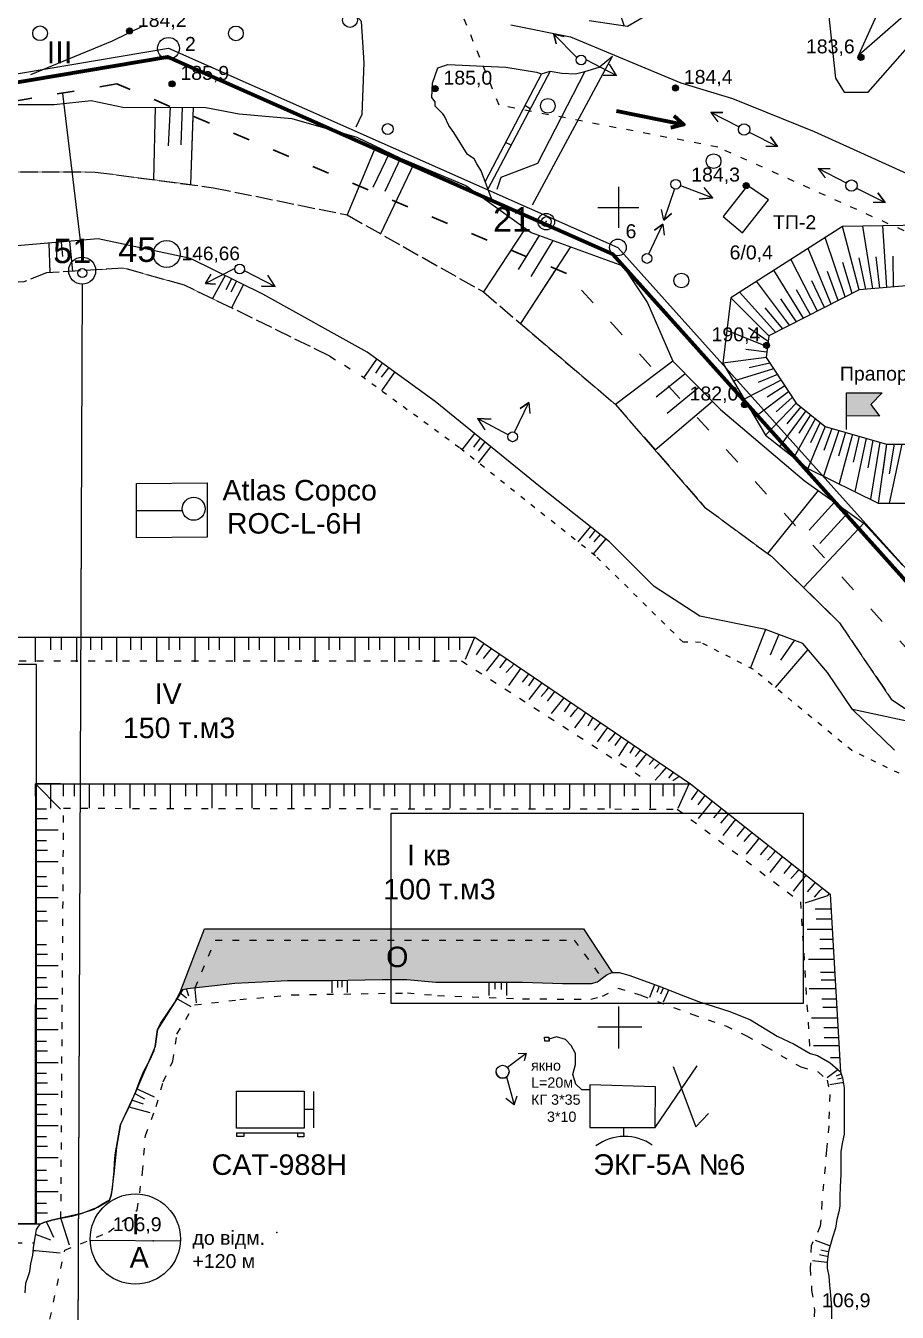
# Model space of a CAD drawing. Header units: millimetres. Extents: x 6127 to 9314, y 4730 to 7085.
# Drawn here: x 7055.4 to 7268, y 5930.4 to 6244.3 of the extents above; entities that cross this region are included whole.
import ezdxf

# ---------------------------------------------------------------- set-up
doc = ezdxf.new("R2010")
doc.units = ezdxf.units.MM
doc.header["$LTSCALE"] = 0.7
doc.linetypes.add('ACAD_ISO02W100', pattern=[15, 12, -3])
doc.linetypes.add('ACAD_ISO03W100', pattern=[30, 12, -18])
for name, color, linetype in [('відм', 14, 'Continuous'), ('горизонталі', 22, 'Continuous'), ('горный отвод', 7, 'Continuous'), ('дерево', 7, 'Continuous'), ('Откос', 7, 'Continuous'), ('Пикет', 7, 'Continuous'), ('свердловини', 7, 'Continuous'), ('чорн', 255, 'Continuous')]:
    doc.layers.add(name, color=color, linetype=linetype)
doc.layers.add('ИзосеймРадиус', color=90, linetype='Continuous', lineweight=30)
doc.styles.get("Standard").update_dxf_attribs({"font": 'arial.ttf'})

# ---------------------------------------------------------------- blocks, each defined once
blk = doc.blocks.new('2')
at = {"layer": 'чорн', "color": 7, "ltscale": 0.2, "transparency": 33554687}
for points in [[(5384.23, 2474.06), (5382.07, 2477.27), (5383.33, 2476.55), (5382.07, 2477.27), (5382.25, 2475.85)], [(5385.02, 2472.91), (5387.23, 2469.73), (5387.02, 2471.17), (5387.23, 2469.73), (5385.97, 2470.41)]]:
    blk.add_lwpolyline(points, dxfattribs=at)
blk.add_circle((5384.63, 2473.49), 0.697, dxfattribs=at)

msp = doc.modelspace()

# ---------------------------------------------------------------- hatches: boundary and pattern name
at = {"layer": 'відм', "ltscale": 0.2, "true_color": 0x000000}
h = msp.add_hatch(color=18, dxfattribs=at)
h.dxf.hatch_style = 1
h.paths.add_polyline_path([(7081.47, 6243.05, 1), (7080.01, 6243.05, 1)])
h = msp.add_hatch(color=18, dxfattribs=at)
h.dxf.hatch_style = 1
h.paths.add_polyline_path([(7259.85, 6236.59, 1), (7258.38, 6236.59, 1)])
h = msp.add_hatch(color=18, dxfattribs=at)
h.dxf.hatch_style = 1
h.paths.add_polyline_path([(7091.84, 6230.13, 1), (7090.38, 6230.13, 1)])
h = msp.add_hatch(color=18, dxfattribs=at)
h.dxf.hatch_style = 1
h.paths.add_polyline_path([(7156, 6228.97, 1), (7154.53, 6228.97, 1)])
h = msp.add_hatch(color=18, dxfattribs=at)
h.dxf.hatch_style = 1
h.paths.add_polyline_path([(7214.62, 6229.15, 1), (7213.16, 6229.15, 1)])
h = msp.add_hatch(color=18, dxfattribs=at)
h.dxf.hatch_style = 1
h.paths.add_polyline_path([(7231.87, 6205.3, 1), (7230.41, 6205.3, 1)])
h = msp.add_hatch(color=18, dxfattribs=at)
h.dxf.hatch_style = 1
h.paths.add_polyline_path([(7236.84, 6166.31, 1), (7235.37, 6166.31, 1)])
h = msp.add_hatch(color=18, dxfattribs=at)
h.dxf.hatch_style = 1
h.paths.add_polyline_path([(7231.47, 6151.87, 1), (7230, 6151.88, 1)])
at = {"layer": 'чорн', "ltscale": 0.2, "true_color": 0x000000}
h = msp.add_hatch(color=18, dxfattribs=at)
h.dxf.hatch_style = 1
h.paths.add_polyline_path([(7255.58, 6149.14), (7263.66, 6149.08), (7261.57, 6151.86), (7264.31, 6154.74), (7255.58, 6154.76)])
h.paths.add_polyline_path([(7309.27, 6137.49, 1), (7303.7, 6137.49, 1)])
h = msp.add_hatch(color=18, dxfattribs=at)
h.dxf.hatch_style = 1
h.paths.add_polyline_path([(7099.05, 6023.93), (7093.36, 6009.13), (7093.74, 6009.14), (7094.92, 6009.34), (7101.44, 6010.08), (7106.4, 6010.64), (7113.07, 6010.99), (7119.28, 6011.32), (7124.67, 6011.32), (7129.86, 6011.32), (7142.35, 6011.56), (7148.34, 6011.56), (7155.42, 6010.89), (7165.54, 6010.89), (7176.59, 6010.89), (7186.33, 6010.56), (7193.37, 6010.56), (7194.83, 6011.02), (7196, 6011.9), (7197.21, 6012.8), (7198.43, 6013.31), (7191.45, 6023.93)])
h.paths.add_polyline_path([(7140.61, 6028.36), (7170.53, 6028.36), (7170.53, 6047.01), (7140.61, 6047.01)], flags=9)

# ---------------------------------------------------------------- linework, layer by layer
at = {"color": 18, "ltscale": 0.2, "true_color": 0x000000}
msp.add_lwpolyline([(7106.83, 5984.36), (7123.3, 5984.36), (7123.3, 5975.28), (7106.83, 5975.28)], close=True, dxfattribs=at)
for points in [[(7125.58, 5984.26), (7125.58, 5975.41)], [(7125.71, 5979.83), (7123.3, 5979.83)], [(7106.84, 5974.17), (7123.29, 5974.17)], [(7106.84, 5974.17), (7106.84, 5973.3), (7108.71, 5973.3), (7108.71, 5974.17)], [(7123.29, 5974.17), (7123.29, 5973.21), (7121.75, 5973.21), (7121.75, 5974.17)]]:
    msp.add_lwpolyline(points, dxfattribs=at)
at = {"color": 1, "ltscale": 0.2}
for centre, radius in [((7031.15, 6019.46), 550), ((7118.46, 5800.5), 553)]:
    msp.add_circle(centre, radius, dxfattribs=at)
at = {"layer": 'відм', "color": 18, "ltscale": 0.2, "true_color": 0x000000}
for centre in [(7080.74, 6243.05), (7259.11, 6236.59), (7091.11, 6230.13), (7155.26, 6228.97), (7213.89, 6229.15), (7231.14, 6205.3), (7236.1, 6166.31), (7230.73, 6151.87)]:
    msp.add_circle(centre, 0.733, dxfattribs=at)
at = {"layer": 'горизонталі', "color": 18, "true_color": 0x000000}
for points in [[(7136.04, 6219.69), (7137.46, 6222.75), (7137.98, 6235.27), (7137.29, 6245.33), (7130.25, 6253.4), (7125.18, 6256.59), (7120.39, 6257.48), (7114.47, 6259.66), (7110.52, 6260.43), (7102.37, 6265.82), (7100.47, 6270.57)], [(7135.14, 6270.49), (7141.42, 6270.18), (7143.71, 6270.18), (7145.16, 6269.76), (7151.8, 6268.92), (7154.08, 6268.92), (7154.7, 6268.09), (7157.81, 6268.29), (7160.51, 6267.46), (7165.49, 6267.25), (7176.9, 6264.33), (7183.95, 6260.58), (7187.68, 6259.75), (7191.2, 6257.46), (7195.35, 6255.59), (7199.21, 6251.01), (7201.35, 6244.22)], [(7084.11, 6244.33), (7076.48, 6240.59), (7056.59, 6232.36)], [(7169.35, 6201.26), (7166.46, 6208.94), (7165.42, 6210.6), (7164.8, 6211.85), (7163.14, 6212.89), (7159.83, 6218.29), (7158.59, 6219.95), (7157.55, 6222.23), (7157.14, 6222.85), (7155.27, 6224.72), (7155.27, 6225.76), (7154.44, 6226.8), (7154.66, 6230.33), (7155.9, 6234.06), (7158.4, 6234.89), (7167.11, 6234.46), (7172.5, 6234.25), (7179.97, 6232.99), (7181.22, 6232.58), (7183.29, 6233.2), (7186.2, 6232.78), (7189.52, 6232.57), (7191.8, 6233.19), (7195.29, 6234.22), (7198.54, 6236.89)]]:
    msp.add_lwpolyline(points, dxfattribs=at)
at = {"layer": 'горный отвод', "color": 18, "ltscale": 0.2, "true_color": 0x000000}
msp.add_lwpolyline([(7101.75, 5118.13), (6763.7, 5216.95), (6669.54, 5363.81), (6703.57, 5437.88), (6904.12, 5595.57), (6921.23, 6210.33), (7090.25, 6238.81), (7199.86, 6190.22), (7293.11, 6086.23), (7361.1, 6123.46), (7378.12, 6087.96), (7340.09, 6060.82), (7338.46, 5566.72), (7475, 5378.32), (7101.75, 5118.13)], dxfattribs=at)
at = {"layer": 'горный отвод', "color": 18, "lineweight": 200, "ltscale": 0.2, "true_color": 0x000000}
msp.add_lwpolyline([(7101.39, 5120.34), (6764.99, 5218.68), (6671.84, 5363.97), (6705.21, 5436.59), (6906.11, 5594.56), (6923.21, 6208.61), (7089.99, 6236.71), (7198.64, 6188.54), (7292.67, 6083.68), (7360.2, 6120.66), (7375.56, 6088.62), (7338.07, 6061.87), (7336.43, 5566.06), (7472.15, 5378.8)], close=True, dxfattribs=at)
at = {"layer": 'горный отвод', "color": 18, "ltscale": 0.2, "true_color": 0x000000}
for centre, radius in [((7090.25, 6238.81), 2.65), ((7069.21, 6184), 1.11)]:
    msp.add_circle(centre, radius, dxfattribs=at)
at = {"layer": 'дерево', "color": 18, "ltscale": 0.2, "true_color": 0x000000}
for centre, radius in [((7134.52, 6245.7), 1.8), ((7058.93, 6242.49), 1.8), ((7106.68, 6242.45), 1.8), ((7182.76, 6224.78), 1.8), ((7143.72, 6219.1), 1.34), ((7223.17, 6211.28), 1.8), ((7215.32, 6182.15), 1.8)]:
    msp.add_circle(centre, radius, dxfattribs=at)
at = {"layer": 'ИзосеймРадиус', "color": 5, "lineweight": 40, "ltscale": 0.2}
for centre in [(7199.06, 6028.97), (7033.19, 6020.11)]:
    msp.add_ellipse(centre, major_axis=(6.57, -414.64), ratio=0.737732, dxfattribs=at)
at = {"layer": 'Откос', "color": 18, "ltscale": 0.5, "true_color": 0x000000}
for p, q in [((7258.66, 6179.87), (7254.62, 6195.35)), ((7258.66, 6179.87), (7254.62, 6195.35)), ((7262.03, 6180.16), (7259.54, 6195.43)), ((7265.4, 6180.45), (7264.47, 6195.51)), ((7255.27, 6178.14), (7250.42, 6192.68)), ((7251.89, 6176.41), (7246.23, 6190)), ((7248.5, 6174.68), (7242.04, 6187.33)), ((7256.97, 6179.01), (7254.74, 6186.51)), ((7260.34, 6180.02), (7258.71, 6187.7)), ((7263.71, 6180.31), (7262.86, 6187.89)), ((7267.08, 6180.59), (7267.01, 6188.08)), ((7241.73, 6171.22), (7233.65, 6181.98)), ((7245.12, 6172.95), (7237.85, 6184.65)), ((7250.2, 6175.55), (7247.17, 6182.1)), ((7253.58, 6177.28), (7250.95, 6184.31)), ((7238.35, 6169.49), (7229.46, 6179.3)), ((7246.81, 6173.81), (7243.38, 6179.9)), ((7236.66, 6168.62), (7227.36, 6177.96)), ((7243.43, 6172.08), (7239.59, 6177.7)), ((7236.66, 6168.62), (7232.01, 6173.29)), ((7240.04, 6170.35), (7235.8, 6175.5)), ((7236.33, 6165.99), (7226.39, 6169.95)), ((7236.49, 6167.3), (7231.69, 6170.63)), ((7236.01, 6163.36), (7225.41, 6161.94)), ((7236.01, 6163.36), (7225.41, 6161.94)), ((7236.17, 6164.67), (7231.04, 6165.31)), ((7237.83, 6160.58), (7228.02, 6157.56)), ((7236.92, 6161.97), (7231.82, 6160.86)), ((7239.65, 6157.8), (7230.63, 6153.18)), ((7238.74, 6159.19), (7234.03, 6157.28)), ((7241.47, 6155.02), (7233.24, 6148.81)), ((7240.56, 6156.41), (7236.25, 6153.7)), ((7242.38, 6153.63), (7238.46, 6150.13)), ((7243.29, 6152.24), (7235.85, 6144.43)), ((7243.29, 6152.24), (7235.85, 6144.43)), ((7244.47, 6151.29), (7241.02, 6147.18)), ((7245.65, 6150.34), (7239.3, 6141.7)), ((7248.01, 6148.44), (7242.75, 6138.98)), ((7246.83, 6149.39), (7243.93, 6144.87)), ((7249.19, 6147.49), (7246.83, 6142.55)), ((7250.37, 6146.54), (7246.2, 6136.25)), ((7250.37, 6146.54), (7246.2, 6136.25)), ((7253.7, 6145.58), (7250, 6134.37)), ((7252.04, 6146.06), (7250.07, 6140.69)), ((7255.37, 6145.1), (7253.64, 6139.27)), ((7257.04, 6144.62), (7253.81, 6132.5)), ((7258.71, 6144.14), (7257.21, 6137.85)), ((7260.38, 6143.66), (7257.62, 6130.62)), ((7262.04, 6143.18), (7260.79, 6136.43)), ((7263.71, 6142.7), (7261.43, 6128.75)), ((7265.38, 6142.22), (7263.34, 6127.81)), ((7265.38, 6142.22), (7264.36, 6135.01)), ((7267.25, 6142.21), (7265.96, 6135.01)), ((7269.13, 6142.21), (7265.98, 6127.8))]:
    msp.add_line(p, q, dxfattribs=at)
at = {"layer": 'Пикет', "color": 18, "linetype": 'ACAD_ISO02W100', "ltscale": 0.2, "true_color": 0x000000}
for p in [(7116.64, 5949.82), (7086.51, 5947.78)]:
    msp.add_point(p, dxfattribs=at)
at = {"layer": 'свердловини', "color": 18, "linetype": 'ACAD_ISO03W100', "lineweight": 30, "ltscale": 0.5, "true_color": 0x000000}
for p, q in [((7077.61, 6230.14), (6922.38, 6203.86)), ((7187.35, 6183.83), (7077.61, 6230.14))]:
    msp.add_line(p, q, dxfattribs=at)
at = {"layer": 'свердловини', "color": 18, "ltscale": 0.5, "true_color": 0x000000}
for p, q in [((7064.36, 6227.79), (7069.2, 6187.85)), ((7069.19, 6181.27), (7067.7, 5814.36))]:
    msp.add_line(p, q, dxfattribs=at)
at = {"layer": 'свердловини', "color": 18, "linetype": 'ACAD_ISO03W100', "lineweight": 30, "ltscale": 0.5, "true_color": 0x000000}
msp.add_lwpolyline([(7327.8, 6028.9), (7187.35, 6183.83)], dxfattribs=at)
at = {"layer": 'свердловини', "color": 18, "true_color": 0x000000}
for centre, radius in [((7182.37, 6196.51), 2.02), ((7089.79, 6188.63), 3.29), ((7069.19, 6184.56), 3.29)]:
    msp.add_circle(centre, radius, dxfattribs=at)
at = {"layer": 'чорн', "color": 18, "ltscale": 0.5, "true_color": 0x000000}
for p, q in [((7258.6, 6237.23), (7266.22, 6254.04)), ((7258.6, 6237.23), (7275.39, 6251.94)), ((7254.62, 6195.35), (7227.36, 6177.96)), ((7274.32, 6195.68), (7254.62, 6195.35)), ((7258.66, 6179.87), (7236.66, 6168.62)), ((7272.13, 6181.03), (7258.66, 6179.87)), ((7227.36, 6177.96), (7225.41, 6161.94)), ((7236.66, 6168.62), (7236.01, 6163.36)), ((7236.01, 6163.36), (7243.29, 6152.24)), ((7225.41, 6161.94), (7235.85, 6144.43)), ((7243.29, 6152.24), (7250.37, 6146.54)), ((7235.85, 6144.43), (7246.2, 6136.25)), ((7250.37, 6146.54), (7265.38, 6142.22)), ((7265.38, 6142.22), (7284.12, 6142.19)), ((7246.2, 6136.25), (7263.34, 6127.81)), ((7263.34, 6127.81), (7276.53, 6127.79))]:
    msp.add_line(p, q, dxfattribs=at)
at = {"layer": 'чорн', "color": 18, "lineweight": 0, "ltscale": 0.2, "true_color": 0x000000}
for p, q in [((7089.99, 6236.71), (6923.21, 6208.61)), ((7198.64, 6188.54), (7089.99, 6236.71)), ((7095.59, 6205.55), (7096.2, 6222.3)), ((7038.41, 6208.67), (7072.39, 6208.63)), ((7072.39, 6208.63), (7095.59, 6205.55)), ((7292.67, 6083.68), (7198.64, 6188.54)), ((7079.27, 6185.16), (7072.48, 6184.75)), ((7094.13, 6180.99), (7079.27, 6185.16)), ((7184.74, 6184.93), (7176.09, 6171.66)), ((7069.19, 6181.27), (7068.13, 5921.73)), ((7105.63, 6175.47), (7094.13, 6180.99)), ((7108.52, 6181.17), (7105.63, 6175.47)), ((7113.23, 6178.85), (7108.52, 6181.17)), ((7138.69, 6164.65), (7113.23, 6178.85)), ((7176.09, 6171.66), (7199.26, 6151.89)), ((7155.29, 6152.65), (7138.69, 6164.65)), ((7181, 6131.69), (7155.29, 6152.65)), ((7199.26, 6151.89), (7221, 6126.86)), ((7082.48, 6132.64), (7099.69, 6132.75)), ((7082.48, 6119.38), (7082.48, 6132.64)), ((7099.69, 6132.75), (7099.69, 6119.49)), ((7197.83, 6118.4), (7181, 6131.69)), ((7221, 6126.86), (7237.51, 6114.67)), ((7099.69, 6119.49), (7082.48, 6119.38)), ((7208.66, 6107.49), (7197.83, 6118.4)), ((7237.51, 6114.67), (7253.89, 6098.62)), ((7219.81, 6100.2), (7208.66, 6107.49)), ((7235.88, 6096.97), (7219.81, 6100.2)), ((7253.89, 6098.62), (7266.51, 6080)), ((7244.92, 6093.53), (7235.88, 6096.97)), ((7250.97, 6086.5), (7244.92, 6093.53)), ((7257.03, 6077.5), (7250.97, 6086.5)), ((7266.51, 6080), (7277.66, 6072.25)), ((7275.96, 6073.43), (7257.03, 6077.5)), ((7182, 5996.49), (7181.98, 5997.52)), ((7181.98, 5997.52), (7183.03, 5997.52)), ((7183.03, 5997.52), (7183.04, 5997)), ((7184.88, 5997.56), (7183.04, 5997)), ((7183.04, 5997), (7184.88, 5997.56)), ((7183.04, 5997), (7183.05, 5996.49)), ((7187.09, 5996.92), (7184.88, 5997.56)), ((7184.88, 5997.56), (7187.09, 5996.92)), ((7188.48, 5995.46), (7187.09, 5996.92)), ((7187.09, 5996.92), (7188.48, 5995.46)), ((7183.05, 5996.49), (7182, 5996.49)), ((7189.51, 5993.5), (7188.48, 5995.46)), ((7188.48, 5995.46), (7189.51, 5993.5)), ((7188.82, 5988.4), (7189.5, 5990.81)), ((7189.5, 5990.81), (7188.82, 5988.4)), ((7189.5, 5990.81), (7189.51, 5993.5)), ((7189.51, 5993.5), (7189.5, 5990.81)), ((7189.6, 5986.05), (7188.82, 5988.4)), ((7188.82, 5988.4), (7189.6, 5986.05)), ((7191.03, 5984.64), (7189.6, 5986.05)), ((7189.6, 5986.05), (7191.03, 5984.64)), ((7193.04, 5984.64), (7191.03, 5984.64)), ((7191.03, 5984.64), (7193.04, 5984.64)), ((7193.03, 5975.49), (7193.04, 5984.64)), ((7193.04, 5984.64), (7193.04, 5985.83)), ((7193.04, 5985.83), (7208.98, 5985.41)), ((7208.98, 5985.41), (7208.96, 5975.48)), ((7208.96, 5975.48), (7193.03, 5975.49))]:
    msp.add_line(p, q, dxfattribs=at)
at = {"layer": 'чорн', "color": 18, "ltscale": 0.2, "true_color": 0x000000}
for p, q in [((7199.99, 6204.99), (7199.99, 6194.99)), ((7194.99, 6199.99), (7204.99, 6199.99)), ((7194.99, 6199.99), (7194.99, 6199.99)), ((7194.99, 6199.99), (7199.99, 6199.99)), ((7057.78, 6089.08), (7057.78, 6095.08)), ((7061.54, 6092.04), (7061.54, 6095.08)), ((7064.17, 6092.04), (7064.17, 6095.08)), ((7067.89, 6089.08), (7067.89, 6095.08)), ((7071.33, 6092.04), (7071.33, 6095.08)), ((7073.95, 6092.04), (7073.95, 6095.08)), ((7077.68, 6089.08), (7077.68, 6095.08)), ((7081.04, 6092.04), (7081.04, 6095.08)), ((7083.66, 6092.04), (7083.66, 6095.08)), ((7087.38, 6089.08), (7087.38, 6095.08)), ((7090.39, 6092.04), (7090.39, 6095.08)), ((7093.02, 6092.04), (7093.02, 6095.08)), ((7096.74, 6089.08), (7096.74, 6095.08)), ((7100.1, 6092.04), (7100.1, 6095.08)), ((7102.72, 6092.04), (7102.72, 6095.08)), ((7106.45, 6089.08), (7106.45, 6095.08)), ((7109.85, 6092.04), (7109.85, 6095.08)), ((7112.48, 6092.04), (7112.48, 6095.08)), ((7116.2, 6089.08), (7116.2, 6095.08)), ((7119.63, 6092.04), (7119.63, 6095.08)), ((7122.25, 6092.04), (7122.25, 6095.08)), ((7125.98, 6089.08), (7125.98, 6095.08)), ((7129.4, 6092.04), (7129.4, 6095.08)), ((7132.03, 6092.04), (7132.03, 6095.08)), ((7135.75, 6089.08), (7135.75, 6095.08)), ((7139.13, 6092.04), (7139.13, 6095.08)), ((7141.75, 6092.04), (7141.75, 6095.08)), ((7145.48, 6089.08), (7145.48, 6095.08)), ((7148.84, 6092.04), (7148.84, 6095.08)), ((7151.46, 6092.04), (7151.46, 6095.08)), ((7155.18, 6089.08), (7155.18, 6095.08)), ((7158.64, 6092.04), (7158.64, 6095.08)), ((7161.27, 6092.04), (7161.27, 6095.08)), ((7162.67, 6089.71), (7164.99, 6095.08)), ((7165.35, 6090.78), (7166.66, 6092.77)), ((7166.66, 6092.77), (7167.19, 6093.59)), ((7167.1, 6089.88), (7168.37, 6091.53)), ((7168.37, 6091.53), (7169.01, 6092.35)), ((7170.23, 6089.91), (7171.07, 6090.95)), ((7167.76, 6086.82), (7170.23, 6089.91)), ((7171.02, 6087.65), (7172.43, 6089.4)), ((7172.43, 6089.4), (7172.76, 6089.8)), ((7172.57, 6086.45), (7173.74, 6087.72)), ((7173.74, 6087.72), (7174.54, 6088.59)), ((7173.26, 6083.32), (7175.7, 6086.76)), ((7175.7, 6086.76), (7176.2, 6087.47)), ((7176.59, 6084.14), (7177.76, 6085.65)), ((7177.76, 6085.65), (7178.15, 6086.14)), ((7179.03, 6084.55), (7179.5, 6085.23)), ((7178.14, 6083.24), (7179.03, 6084.55)), ((7178.24, 6079.88), (7180.75, 6083.14)), ((7180.75, 6083.14), (7181.37, 6083.95)), ((7181.17, 6080.65), (7182.33, 6082.02)), ((7182.33, 6082.02), (7183.01, 6082.84)), ((7183.59, 6080.65), (7184.49, 6081.83)), ((7182.71, 6079.5), (7183.59, 6080.65)), ((7183.65, 6076.48), (7185.74, 6079.06)), ((7185.74, 6079.06), (7186.74, 6080.3)), ((7186.84, 6076.92), (7187.88, 6078.45)), ((7187.88, 6078.45), (7188.38, 6079.19)), ((7188.32, 6075.65), (7189.53, 6077.19)), ((7189.37, 6072.95), (7191.35, 6075.7)), ((7189.53, 6077.19), (7190.15, 6077.98)), ((7191.35, 6075.7), (7192.06, 6076.69)), ((7193.27, 6074.6), (7193.84, 6075.48)), ((7192.56, 6073.5), (7193.27, 6074.6)), ((7194.11, 6072.39), (7194.94, 6073.39)), ((7194.87, 6069.6), (7196.67, 6072.08)), ((7194.94, 6073.39), (7195.65, 6074.25)), ((7196.67, 6072.08), (7197.39, 6073.07)), ((7197.56, 6069.63), (7198.7, 6071.04)), ((7198.7, 6071.04), (7199.29, 6071.78)), ((7199.19, 6068.66), (7199.94, 6069.73)), ((7199.94, 6069.73), (7200.71, 6070.81)), ((7201.7, 6068.6), (7202.41, 6069.66)), ((7200.05, 6066.11), (7201.7, 6068.6)), ((7202.81, 6066.83), (7203.57, 6068)), ((7203.57, 6068), (7203.96, 6068.6)), ((7204.02, 6065.97), (7204.71, 6066.76)), ((7204.29, 6063.35), (7206.19, 6065.76)), ((7204.71, 6066.76), (7205.44, 6067.6)), ((7206.19, 6065.76), (7206.87, 6066.63)), ((7207.5, 6064.01), (7208.26, 6064.94)), ((7208.26, 6064.94), (7208.65, 6065.41)), ((7208.78, 6063.07), (7209.5, 6063.8)), ((7209.5, 6063.8), (7210.12, 6064.42)), ((7210.61, 6062.11), (7211.72, 6063.33)), ((7208.92, 6060.25), (7210.61, 6062.11)), ((7212.23, 6060.73), (7213.09, 6061.77)), ((7213.09, 6061.77), (7213.43, 6062.17)), ((7213.23, 6060.11), (7214.23, 6060.8)), ((7214.23, 6060.8), (7214.71, 6061.15)), ((7057.79, 6059.36), (7063.89, 6053.16)), ((7057.79, 6056.31), (7057.79, 6059.36)), ((7061.52, 6053.36), (7061.52, 6059.36)), ((7064.67, 6056.31), (7064.67, 6059.36)), ((7067.3, 6056.31), (7067.3, 6059.36)), ((7071.02, 6053.36), (7071.02, 6059.36)), ((7074.51, 6056.31), (7074.51, 6059.36)), ((7077.14, 6056.31), (7077.14, 6059.36)), ((7080.86, 6053.36), (7080.86, 6059.36)), ((7084.4, 6056.31), (7084.4, 6059.36)), ((7087.03, 6056.31), (7087.03, 6059.36)), ((7090.75, 6053.36), (7090.75, 6059.36)), ((7094.51, 6056.31), (7094.51, 6059.36)), ((7097.14, 6056.31), (7097.14, 6059.36)), ((7100.86, 6053.36), (7100.86, 6059.36)), ((7104.3, 6056.31), (7104.3, 6059.36)), ((7106.92, 6056.31), (7106.92, 6059.36)), ((7110.65, 6053.36), (7110.65, 6059.36)), ((7114, 6056.31), (7114, 6059.36)), ((7116.63, 6056.31), (7116.63, 6059.36)), ((7120.35, 6053.36), (7120.35, 6059.36)), ((7123.36, 6056.31), (7123.36, 6059.36)), ((7125.99, 6056.31), (7125.99, 6059.36)), ((7129.71, 6053.36), (7129.71, 6059.36)), ((7133.07, 6056.31), (7133.07, 6059.36)), ((7135.69, 6056.31), (7135.69, 6059.36)), ((7139.42, 6053.36), (7139.42, 6059.36)), ((7142.82, 6056.31), (7142.82, 6059.36)), ((7145.45, 6056.31), (7145.45, 6059.36)), ((7149.17, 6053.36), (7149.17, 6059.36)), ((7152.6, 6056.31), (7152.6, 6059.36)), ((7155.22, 6056.31), (7155.22, 6059.36)), ((7158.95, 6053.36), (7158.95, 6059.36)), ((7162.37, 6056.31), (7162.37, 6059.36)), ((7165, 6056.31), (7165, 6059.36)), ((7168.72, 6053.36), (7168.72, 6059.36)), ((7172.1, 6056.31), (7172.1, 6059.36)), ((7174.72, 6056.31), (7174.72, 6059.36)), ((7178.45, 6053.36), (7178.45, 6059.36)), ((7181.8, 6056.31), (7181.8, 6059.36)), ((7184.43, 6056.31), (7184.43, 6059.36)), ((7188.15, 6053.36), (7188.15, 6059.36)), ((7191.61, 6056.31), (7191.61, 6059.36)), ((7194.24, 6056.31), (7194.24, 6059.36)), ((7197.96, 6053.36), (7197.96, 6059.36)), ((7201.43, 6056.31), (7201.43, 6059.36)), ((7204.06, 6056.31), (7204.06, 6059.36)), ((7207.78, 6053.36), (7207.78, 6059.36)), ((7210.91, 6056.31), (7210.91, 6059.36)), ((7213.53, 6056.31), (7213.53, 6059.36)), ((7214.56, 6053.36), (7217.26, 6059.36)), ((7217.77, 6055.43), (7219.06, 6057.3)), ((7219.06, 6057.3), (7219.45, 6057.86)), ((7220.81, 6056.04), (7221.16, 6056.51)), ((7060.51, 6053.17), (7057.76, 6053.17)), ((7219.44, 6054.23), (7220.81, 6056.04)), ((7219.48, 6050.85), (7222.55, 6054.71)), ((7222.55, 6054.71), (7222.89, 6055.14)), ((7224.6, 6052.69), (7225.15, 6053.36)), ((7060.74, 6050.81), (7057.74, 6050.81)), ((7223.24, 6051.02), (7224.6, 6052.69)), ((7224.91, 6049.76), (7226.35, 6051.36)), ((7225.53, 6046.72), (7228.23, 6050.13)), ((7226.35, 6051.36), (7226.89, 6051.97)), ((7228.23, 6050.13), (7228.61, 6050.62)), ((7228.26, 6050.18), (7228.61, 6050.62)), ((7063.3, 6048.03), (7057.73, 6048.03)), ((7228.95, 6046.49), (7230.32, 6048.17)), ((7230.32, 6048.17), (7230.86, 6048.83)), ((7232.06, 6046.84), (7232.61, 6047.45)), ((7060.51, 6045.4), (7057.76, 6045.4)), ((7230.62, 6045.23), (7232.06, 6046.84)), ((7231.24, 6042.19), (7233.94, 6045.61)), ((7233.94, 6045.61), (7234.32, 6046.09)), ((7233.98, 6045.66), (7234.32, 6046.09)), ((7236.03, 6043.64), (7236.57, 6044.31)), ((7060.74, 6043.04), (7057.74, 6043.04)), ((7234.66, 6041.97), (7236.03, 6043.64)), ((7236.34, 6040.71), (7237.77, 6042.31)), ((7236.95, 6037.67), (7239.65, 6041.08)), ((7237.77, 6042.31), (7238.32, 6042.93)), ((7239.65, 6041.08), (7240.03, 6041.57)), ((7239.69, 6041.14), (7240.03, 6041.57)), ((7063.3, 6040.26), (7057.73, 6040.26)), ((7240.38, 6037.45), (7241.74, 6039.12)), ((7241.74, 6039.12), (7242.29, 6039.79)), ((7242.05, 6036.19), (7243.48, 6037.79)), ((7243.48, 6037.79), (7244.03, 6038.4)), ((7060.51, 6036.63), (7057.76, 6036.63)), ((7242.66, 6033.15), (7245.36, 6036.56)), ((7245.36, 6036.56), (7245.75, 6037.05)), ((7245.4, 6036.61), (7245.75, 6037.05)), ((7246.09, 6032.93), (7247.46, 6034.6)), ((7247.46, 6034.6), (7248, 6035.26)), ((7063.3, 6031.49), (7057.73, 6031.49)), ((7060.74, 6034.27), (7057.74, 6034.27)), ((7245.51, 6030.26), (7251.08, 6032.04)), ((7247.76, 6031.66), (7249.2, 6033.27)), ((7249.2, 6033.27), (7249.75, 6033.88)), ((7251.08, 6032.04), (7251.46, 6032.52)), ((7060.51, 6028.19), (7057.76, 6028.19)), ((7247.97, 6028.78), (7251.86, 6028.78)), ((7060.74, 6025.83), (7057.74, 6025.83)), ((7248.21, 6026.34), (7251.99, 6026.34)), ((7245.99, 6023.85), (7252.13, 6023.85)), ((7060.51, 6020.03), (7057.76, 6020.03)), ((7249.1, 6021.4), (7252.27, 6021.4)), ((7249.1, 6019.15), (7252.4, 6019.15)), ((7060.74, 6017.67), (7057.74, 6017.67)), ((7246.34, 6016.55), (7252.55, 6016.55)), ((7063.3, 6014.89), (7057.73, 6014.89)), ((7249.26, 6013.36), (7252.73, 6013.36)), ((7060.74, 6009.6), (7057.74, 6009.6)), ((7060.51, 6011.97), (7057.76, 6011.97)), ((7094.86, 6008.56), (7094.63, 6009.29)), ((7096.76, 6009.11), (7096.71, 6009.55)), ((7130.16, 6008.32), (7130.16, 6011.32)), ((7131.52, 6009.6), (7131.52, 6011.35)), ((7132.6, 6009.71), (7132.6, 6011.37)), ((7133.93, 6008.4), (7133.93, 6011.4)), ((7168.46, 6007.66), (7168.46, 6010.89)), ((7169.91, 6009.24), (7169.91, 6010.89)), ((7171.44, 6009.15), (7171.44, 6010.89)), ((7172.76, 6007.66), (7172.76, 6010.89)), ((7207.64, 6007.26), (7208.53, 6009.5)), ((7208.53, 6009.5), (7208.86, 6010.34)), ((7209.42, 6008.47), (7209.8, 6009.5)), ((7209.8, 6009.5), (7209.9, 6009.96)), ((7210.75, 6008.99), (7210.99, 6009.53)), ((7246.52, 6009.39), (7252.96, 6009.39)), ((7249.38, 6011.5), (7252.84, 6011.5)), ((7063.3, 6006.83), (7057.73, 6006.83)), ((7092.6, 6006.67), (7092.29, 6006.84)), ((7095.75, 6004.9), (7092.6, 6006.67)), ((7093.42, 6008.01), (7093.16, 6008.22)), ((7094.67, 6007.02), (7093.42, 6008.01)), ((7095.22, 6007.47), (7094.86, 6008.56)), ((7097.11, 6005.91), (7096.76, 6009.11)), ((7210.34, 6008.1), (7210.75, 6008.99)), ((7210.99, 6006.09), (7212.02, 6008.5)), ((7212.02, 6008.5), (7212.25, 6009.03)), ((7249.57, 6006.89), (7253.1, 6006.89)), ((7060.51, 6004.44), (7057.76, 6004.44)), ((7199.99, 6004.99), (7199.99, 5994.99)), ((7249.82, 6004.84), (7253.21, 6004.84)), ((7060.74, 6002.08), (7057.74, 6002.08)), ((7194.99, 5999.99), (7204.99, 5999.99)), ((7194.99, 5999.99), (7194.99, 5999.99)), ((7194.99, 5999.99), (7199.99, 5999.99)), ((7247.08, 6002.23), (7253.36, 6002.23)), ((7250.07, 5999.87), (7253.5, 5999.87)), ((7063.3, 5999.31), (7057.73, 5999.31)), ((7250.13, 5997.39), (7253.64, 5997.39)), ((7060.74, 5994.05), (7057.74, 5994.05)), ((7060.51, 5996.41), (7057.76, 5996.41)), ((7247.52, 5995.47), (7253.75, 5995.47)), ((7063.3, 5991.27), (7057.73, 5991.27)), ((7251.68, 5992.55), (7253.91, 5992.55)), ((7060.51, 5988.67), (7057.76, 5988.67)), ((7250.9, 5987.67), (7253.17, 5989.37)), ((7253.17, 5989.37), (7253.48, 5989.6)), ((7253.18, 5988.07), (7254.12, 5988.5)), ((7253.36, 5987.34), (7254.66, 5987.6)), ((7254.12, 5988.5), (7254.28, 5988.58)), ((7060.74, 5986.31), (7057.74, 5986.31)), ((7083.16, 5984.56), (7082.5, 5984.87)), ((7086.83, 5982.84), (7083.16, 5984.56)), ((7251.52, 5985.97), (7254.45, 5986.41)), ((7254.45, 5986.41), (7254.82, 5986.46)), ((7063.3, 5983.53), (7057.73, 5983.53)), ((7060.51, 5980.97), (7057.76, 5980.97)), ((7081.82, 5981.93), (7081.37, 5982.07)), ((7084.14, 5981.18), (7081.82, 5981.93)), ((7084.45, 5982.33), (7082.24, 5983.56)), ((7060.74, 5978.61), (7057.74, 5978.61)), ((7085.8, 5979.01), (7080.69, 5980.39)), ((7063.3, 5975.83), (7057.73, 5975.83)), ((7060.51, 5973.18), (7057.76, 5973.18)), ((7060.74, 5970.81), (7057.74, 5970.81)), ((7063.3, 5968.04), (7057.73, 5968.04)), ((7060.74, 5962.56), (7057.74, 5962.56)), ((7060.51, 5964.93), (7057.76, 5964.93)), ((7063.3, 5959.79), (7057.73, 5959.79)), ((7060.51, 5956.89), (7057.76, 5956.89)), ((7060.74, 5954.53), (7057.74, 5954.53)), ((7064.24, 5952.57), (7064.01, 5953.29)), ((7060.86, 5951.61), (7060.44, 5952.48)), ((7062.32, 5948.58), (7060.86, 5951.61)), ((7066.08, 5946.77), (7064.24, 5952.57)), ((7058.99, 5948.93), (7057.81, 5949.35)), ((7061.59, 5947.99), (7058.99, 5948.93)), ((7071.15, 5947.99), (7093.16, 5947.81)), ((7247.98, 5947.95), (7251.2, 5946.7)), ((7251.2, 5946.7), (7251.61, 5946.55)), ((7057.82, 5945.34), (7057.28, 5945.39)), ((7063.83, 5944.76), (7057.82, 5945.34)), ((7249.02, 5944.43), (7250.79, 5944.05)), ((7249.31, 5945.57), (7250.72, 5945.28)), ((7250.72, 5945.28), (7251.23, 5945.17)), ((7250.79, 5944.05), (7251.07, 5943.98)), ((7247.32, 5942.97), (7250.89, 5942.57))]:
    msp.add_line(p, q, dxfattribs=at)
at = {"layer": 'чорн', "color": 18, "true_color": 0x000000}
for points in [[(7296.62, 6321.9), (7281.23, 6304.03), (7266.81, 6284.68), (7259.31, 6272.6), (7253.76, 6260.43), (7250.84, 6250.34), (7252.93, 6231.56), (7255, 6228.12), (7260.89, 6228.11), (7277.67, 6247.23), (7318.05, 6295.06), (7329.13, 6305.84), (7339.48, 6317.97), (7347.03, 6320.45), (7363.54, 6321.22)], [(7192.81, 6245.61), (7202.17, 6244.21), (7211.84, 6249.83)], [(7173.76, 6244.52), (7188.29, 6241.6), (7215.2, 6230.43), (7227.81, 6226.59), (7247.67, 6218.51), (7273.69, 6206.74)]]:
    msp.add_lwpolyline(points, dxfattribs=at)
at = {"layer": 'чорн', "color": 18, "linetype": 'ACAD_ISO03W100', "ltscale": 0.2, "true_color": 0x000000}
for points in [[(7373.05, 6147.77), (7224.18, 6214.71), (7170.85, 6224.92), (7146.99, 6284.2)], [(7129.57, 6163.69), (7136.37, 6159.48)], [(6999.86, 6062.03), (6995.06, 6089.37), (7161.71, 6089.37), (7205.3, 6061.18)], [(7064.01, 5953.29), (7064.67, 6053.36), (7214.31, 6053.16), (7244.35, 6030.54), (7246.72, 5993.51)], [(7096.71, 6009.55), (7101.64, 6021.19), (7189.17, 6021.19), (7196, 6011.9)], [(7060.45, 5924.58), (7064.94, 5945.49), (7075.64, 5949.91), (7082.63, 5955.32), (7083.93, 5964.53), (7084.63, 5973.5), (7087.26, 5980.59), (7088.94, 5986.63), (7091.28, 5991.62), (7092.29, 5998.23), (7096.6, 6005.39), (7107.61, 6006.68), (7120.43, 6007.82), (7148.51, 6008.29), (7155.89, 6007.69), (7176.61, 6006.86), (7193.25, 6006.76), (7196.08, 6007.49), (7199.91, 6009.44), (7205.58, 6007.7), (7217.88, 6003.08), (7226.14, 6000.28), (7231.2, 5997.86), (7235.99, 5995.18), (7244.47, 5990.22), (7248.68, 5989.06), (7250.89, 5987.01), (7251.52, 5983.47), (7251.26, 5975.85), (7250.73, 5970.01), (7249.57, 5957.09), (7249.2, 5951.34), (7246.99, 5946.61), (7246.73, 5941.02), (7247.1, 5935.71), (7247.83, 5930.91), (7247.41, 5923.42)], [(6999.23, 5893.2), (7006.71, 5947.29), (7057.51, 5947.29)]]:
    msp.add_lwpolyline(points, dxfattribs=at)
at = {"layer": 'чорн', "color": 18, "ltscale": 0.2, "true_color": 0x000000}
for points in [[(7189.86, 6236.6), (7184.19, 6242.3), (7184.83, 6239.9), (7184.19, 6242.3), (7186.77, 6241.67)], [(7192.06, 6236.12), (7199.53, 6232.2), (7196.22, 6232.3), (7199.53, 6232.2), (7197.77, 6234.95)], [(7213.64, 6204.5), (7211.08, 6196.89), (7212.94, 6198.54), (7211.08, 6196.89), (7210.49, 6199.47)], [(7215.11, 6205.3), (7222.98, 6202.29), (7219.68, 6202), (7222.98, 6202.29), (7220.91, 6204.82)], [(7207.38, 6188.64), (7210.84, 6195.89), (7208.79, 6194.47), (7210.84, 6195.89), (7211.11, 6193.25)], [(7106.41, 6185.06), (7099.26, 6181.41), (7101.74, 6181.29), (7099.26, 6181.41), (7100.64, 6183.67)], [(7108.74, 6184.6), (7116.23, 6180.72), (7112.92, 6180.8), (7116.23, 6180.72), (7114.46, 6183.47)], [(7174.64, 6145.11), (7178.1, 6152.36), (7176.05, 6150.95), (7178.1, 6152.36), (7178.37, 6149.73)], [(7173.09, 6144.5), (7165.63, 6148.44), (7168.95, 6148.33), (7165.63, 6148.44), (7167.39, 6145.68)], [(7082.48, 6126.01), (7093.62, 6126.01)], [(6993.87, 6059.36), (6987.48, 6095.08), (7164.99, 6095.08), (7217.56, 6059.36)], [(7063.91, 6059.36), (7057.79, 6059.36), (7057.73, 5951.75)], [(7057.79, 6059.36), (7217.56, 6059.36), (7251.65, 6032.37), (7254.11, 5989.02)], [(7093.11, 6008.5), (7099.05, 6023.93), (7191.45, 6023.93), (7198.43, 6013.31)], [(7055.29, 5935.11), (7055.49, 5937.45), (7056.05, 5939.1), (7056.45, 5940.3), (7056.68, 5942.17), (7057.18, 5944.31), (7057.34, 5946.06), (7057.69, 5948.63), (7058.02, 5950.59), (7058.34, 5951.03), (7058.92, 5951.83), (7059.87, 5952.31), (7061.78, 5952.88), (7063.96, 5953.29), (7066.68, 5953.81), (7069.04, 5954.44), (7071.5, 5955.43), (7073.01, 5956.03), (7075.82, 5957.72), (7076.23, 5958.97), (7076.61, 5960.49), (7076.72, 5962.41), (7076.87, 5963.25), (7076.98, 5964.87), (7077.11, 5966.78), (7077.25, 5968.8), (7077.54, 5970.68), (7078.57, 5976.21), (7080.69, 5980.39), (7082.24, 5984.25), (7083.36, 5987.07), (7084.23, 5989.24), (7085.75, 5992.02), (7086.78, 5994.22), (7087, 5995.21), (7087.57, 5999.34), (7088.32, 6000.84), (7091.69, 6005.91), (7093.11, 6008.5), (7093.34, 6008.91), (7093.74, 6009.14), (7094.92, 6009.34), (7101.44, 6010.08), (7106.4, 6010.64), (7113.07, 6010.99), (7119.28, 6011.32), (7124.67, 6011.32), (7129.86, 6011.32), (7142.35, 6011.56), (7148.34, 6011.56), (7155.42, 6010.89), (7165.54, 6010.89), (7176.59, 6010.89), (7186.33, 6010.56), (7193.37, 6010.56), (7194.83, 6011.02), (7196, 6011.9), (7197.21, 6012.8), (7198.43, 6013.31), (7200.17, 6013.31), (7202.49, 6012.67), (7209.9, 6009.96), (7215.29, 6007.83), (7219.49, 6006.17), (7227.17, 6003.74), (7232.17, 6001.7), (7238.69, 5997.75), (7242.87, 5995.81), (7246.72, 5993.51), (7248.5, 5992.99), (7251.65, 5991.26), (7254.11, 5989.02), (7254.66, 5987.6), (7255.02, 5985.1), (7255.02, 5982.1), (7255.02, 5979.04), (7255.02, 5976.35), (7255.02, 5973.84), (7254.66, 5971.95), (7254.22, 5969.61), (7254.22, 5966.67), (7254.22, 5963.96), (7254.07, 5960.94), (7253.96, 5958.67), (7253.96, 5957.77), (7253.96, 5956.29), (7253.73, 5954.91), (7253.27, 5952.99), (7252.91, 5950.92), (7252.18, 5948.63), (7251.24, 5945.22), (7250.89, 5942.57), (7250.89, 5941.09), (7251.29, 5939.18), (7251.48, 5936.99), (7251.7, 5934.53), (7251.97, 5931.49), (7251.97, 5928.79)], [(7093.74, 6009.14), (7093.74, 6009.14), (7087.57, 5999.34), (7087, 5995.21), (7082.24, 5984.25), (7078.57, 5976.21), (7077.54, 5970.68), (7076.98, 5964.87), (7076.23, 5958.97), (7075.82, 5957.72), (7074.29, 5956.8), (7072.01, 5955.43), (7069.04, 5954.44), (7063.96, 5953.29), (7061.78, 5952.88), (7059.87, 5952.31), (7058.92, 5951.83)], [(7199.99, 6004.44), (7199.99, 5994.77)], [(7195.15, 5999.99), (7205.68, 5999.99)], [(7193.04, 5985.83), (7193.03, 5975.49), (7208.96, 5975.48), (7208.98, 5985.41), (7193.04, 5985.83), (7193.04, 5984.64), (7191.03, 5984.64), (7189.6, 5986.05), (7188.82, 5988.4), (7189.5, 5990.81), (7189.51, 5993.5), (7188.48, 5995.46), (7187.09, 5996.92), (7184.88, 5997.56), (7183.03, 5997)], [(7177.46, 5993.49), (7172.92, 5990.12)], [(7177.46, 5993.49), (7175.5, 5993.42)], [(7177.46, 5993.49), (7177, 5991.72)], [(7208.96, 5975.48), (7219.15, 5990.48)], [(7172.68, 5987.78), (7174.54, 5981)], [(7213.35, 5990.31), (7218.82, 5975.6), (7221.96, 5978.9)], [(7174.54, 5981), (7172.55, 5982.5)], [(7174.54, 5981), (7175.24, 5983.17)], [(7201.27, 5973.28), (7201.27, 5975.49)], [(7058.92, 5951.83), (7010.66, 5951.83), (7002.32, 5951.83)]]:
    msp.add_lwpolyline(points, dxfattribs=at)
at = {"layer": 'чорн', "color": 18, "ltscale": 0.5, "true_color": 0x000000}
for points in [[(7179.04, 6200.65), (7198.54, 6236.89)], [(7181.22, 6232.58), (7167.46, 6206.28)], [(7183.29, 6233.2), (7168.16, 6204.43)], [(7191.8, 6233.19), (7180.21, 6210.74), (7171.26, 6207.32), (7170.32, 6204.36)], [(7051.03, 6225.12), (7062.33, 6225.11), (7071.4, 6226.11), (7079.07, 6224.44), (7099.36, 6224.41), (7107.52, 6222.8), (7120.33, 6221.65), (7136.14, 6217.17), (7146.83, 6212.01), (7162.76, 6205.32), (7178.7, 6193.84), (7201.01, 6185.71), (7207.07, 6176.7), (7213.21, 6162.44), (7224.87, 6150.7), (7245.28, 6133.32), (7259.81, 6122.97), (7269.23, 6112.72)], [(7086.98, 6224.43), (7086.57, 6206.75)], [(7090.63, 6224.42), (7090.2, 6214.99)], [(7093.61, 6224.42), (7093.24, 6215.26)], [(7096.27, 6224.42), (7095.59, 6205.55)], [(7178.47, 6224.04), (7177.17, 6224.84)], [(7140.84, 6214.9), (7133.8, 6198.16)], [(7144.13, 6213.31), (7140.08, 6204.84)], [(7173.82, 6215.19), (7172.44, 6215.79)], [(7150.04, 6210.66), (7141.96, 6193.55)], [(7146.83, 6212.01), (7143.01, 6203.86)], [(7231.42, 6205.37), (7225.49, 6197.75), (7230.27, 6193.82), (7236.6, 6201.84), (7231.42, 6205.37)], [(7177.26, 6194.87), (7167.05, 6179.37)], [(7138.69, 6164.65), (7113.23, 6178.85), (7095.6, 6187.52), (7073.13, 6192.28), (7039.1, 6189.38), (7022.19, 6188.38), (7003.53, 6185.13), (6989, 6185.15), (6969.22, 6174.82), (6966.03, 6169.62), (6962.65, 6155.69), (6961.36, 6136.42), (6959.66, 6119.22), (6962.83, 6101.88), (6964.98, 6074.03), (6966.82, 6064.29), (6966.79, 6042.76), (6967.84, 6026.47), (6973.55, 5973.68), (6971.14, 5952.72), (6966.26, 5929.74)], [(7062.98, 6191.41), (7062.97, 6187.85)], [(7064.08, 6191.51), (7064.4, 6188)], [(7066.14, 6191.68), (7066.8, 6184.41)], [(7180.64, 6193.13), (7175.55, 6184.85)], [(7183.98, 6191.91), (7178.61, 6183.14)], [(7061.08, 6191.25), (7061.31, 6184.08)], [(7188.28, 6190.35), (7176.09, 6171.66)], [(7104.1, 6183.34), (7100.94, 6177.72)], [(7105.64, 6182.59), (7104.22, 6179.87)], [(7106.83, 6182), (7105.43, 6179.31)], [(7108.52, 6181.17), (7105.63, 6175.47)], [(7267.33, 6067.56), (7257.03, 6077.5), (7250.97, 6086.5), (7244.92, 6093.53), (7235.88, 6096.97), (7219.81, 6100.2), (7208.66, 6107.49), (7197.83, 6118.4), (7181, 6131.69), (7155.29, 6152.65), (7138.69, 6164.65)], [(7141.01, 6162.98), (7137.8, 6158.43)], [(7142.38, 6161.99), (7140.69, 6159.55)], [(7143.91, 6160.88), (7142.14, 6158.57)], [(7213.21, 6162.44), (7199.26, 6151.89)], [(7145.37, 6159.82), (7142.23, 6155.2)], [(7216.22, 6159.41), (7209.17, 6153.72)], [(7219.57, 6156.03), (7211.86, 6149.69)], [(7255.57, 6145.77), (7255.58, 6154.76), (7264.31, 6154.74), (7261.57, 6151.86), (7263.66, 6149.08), (7255.58, 6149.14)], [(7222.92, 6152.66), (7208.97, 6140.71)], [(7164.88, 6144.83), (7161.82, 6140.85)], [(7166.28, 6143.7), (7164.63, 6141.5)], [(7167.43, 6142.76), (7165.73, 6140.56)], [(7168.84, 6141.61), (7165.79, 6137.69)], [(7248.71, 6130.88), (7236.3, 6115.57)], [(7252.64, 6128.08), (7246.5, 6121.19)], [(7256.09, 6125.62), (7249.09, 6117.97)], [(7259.81, 6122.97), (7245.11, 6107.22)], [(7193.14, 6122.1), (7190.08, 6118.37)], [(7194.31, 6121.19), (7192.83, 6119.3)], [(7196.93, 6119.11), (7193.78, 6115.42)], [(7195.55, 6120.2), (7193.98, 6118.35)], [(7235.88, 6096.97), (7232.18, 6087.59)], [(7239.12, 6095.73), (7236.96, 6090.68)], [(7242.83, 6094.32), (7239.47, 6089.48)], [(7246.18, 6092.07), (7238.2, 6082.85)], [(7297.75, 6046.47), (7294.54, 6052.18), (7282.45, 6066.9), (7275.96, 6073.43), (7257.03, 6077.5)]]:
    msp.add_lwpolyline(points, dxfattribs=at)
at = {"layer": 'чорн', "color": 18, "lineweight": 100, "ltscale": 0.2, "true_color": 0x000000}
for points in [[(7199.48, 6223.58), (7215.91, 6220.26), (7213.58, 6222.35)], [(7215.91, 6220.26), (7212.73, 6219.41)]]:
    msp.add_lwpolyline(points, dxfattribs=at)
at = {"layer": 'чорн', "color": 18, "linetype": 'ACAD_ISO02W100', "ltscale": 0.5, "true_color": 0x000000}
for points in [[(7038.41, 6208.67), (7072.39, 6208.63), (7101.24, 6204.79), (7133.8, 6198.16), (7167.05, 6179.37), (7199.26, 6151.89), (7221, 6126.86), (7237.51, 6114.67), (7253.89, 6098.62), (7266.51, 6080), (7277.66, 6072.25)], [(7129.57, 6163.69), (7105.93, 6175.32), (7094.13, 6180.99), (7079.27, 6185.16), (7060.46, 6184.03), (7054.94, 6181.83), (7030.87, 6180.21), (7011.65, 6179.14), (6993.56, 6177.41), (6981.35, 6171.82), (6973.54, 6164.79), (6970.12, 6156.07), (6968.5, 6146.56), (6968.49, 6132.43), (6968.47, 6120.27), (6972.77, 6075.23), (6977.52, 6045.22), (6983.08, 6019.98), (6983.07, 6014.13), (6985.71, 5982.37), (6983.65, 5952.71), (6977.54, 5922.87)]]:
    msp.add_lwpolyline(points, dxfattribs=at)
at = {"layer": 'чорн', "color": 18, "linetype": 'ACAD_ISO03W100', "ltscale": 0.15, "true_color": 0x000000}
msp.add_lwpolyline([(7274.12, 6059.16), (7256.88, 6067.44), (7232.89, 6087.23), (7220.02, 6093.85), (7215.77, 6093.86), (7194.39, 6114.94), (7161.2, 6141.34), (7136.37, 6159.48)], dxfattribs=at)
at = {"layer": 'чорн', "color": 18, "ltscale": 0.2, "true_color": 0x000000}
for points in [[(7082.48, 6132.64), (7099.69, 6132.75), (7099.69, 6119.49), (7082.48, 6119.38)], [(7058.05, 6088.44), (7001.97, 6088.44), (7001.97, 5952), (7058.05, 5952)], [(7144.59, 6052.2), (7245, 6052.2), (7245, 6005.73), (7144.59, 6005.73)], [(7181.98, 5997.52), (7183.03, 5997.52), (7183.05, 5996.49), (7182, 5996.49)]]:
    msp.add_lwpolyline(points, close=True, dxfattribs=at)
for centre, radius in [((7190.88, 6235.98), 1.19), ((7213.96, 6205.65), 1.19), ((7182.38, 6196.52), 1.21), ((7199.86, 6190.22), 2.03), ((7206.92, 6187.53), 1.19), ((7107.6, 6184.95), 1.19), ((7174.18, 6144.01), 1.19), ((7096.38, 6126.44), 2.8), ((7171.74, 5989.06), 1.59), ((7082.16, 5948.23), 11.01)]:
    msp.add_circle(centre, radius, dxfattribs=at)
at = {"layer": 'чорн', "color": 18, "lineweight": 0, "ltscale": 0.2, "true_color": 0x000000}
for centre, radius, start, end in [((7091.11, 6230.13), 0.733, 0, 180), ((7091.11, 6230.13), 0.733, 180, 0), ((7089.79, 6188.63), 3.29, 0, 180), ((7089.79, 6188.63), 3.29, 180, 0), ((7069.21, 6184), 1.11, 0, 180), ((7107.6, 6184.95), 1.19, 0, 180), ((7069.21, 6184), 1.11, 180, 0), ((7069.19, 6184.56), 3.29, 269.9325, 0), ((7069.19, 6184.56), 3.29, 0, 3.4297), ((7107.6, 6184.95), 1.19, 180, 0), ((7174.18, 6144.01), 1.19, 0, 180), ((7174.18, 6144.01), 1.19, 180, 0), ((7096.38, 6126.44), 2.8, 0, 180), ((7096.38, 6126.44), 2.8, 180, 0), ((7171.74, 5989.06), 1.59, 0, 180), ((7082.16, 5948.23), 11.01, 66.7131, 180), ((7082.16, 5948.23), 11.01, 180, 255.1027)]:
    msp.add_arc(centre, radius, start, end, dxfattribs=at)
at = {"layer": 'чорн', "color": 18, "ltscale": 0.2, "true_color": 0x000000}
for centre, radius, start, end in [((7171.74, 5989.06), 1.59, 180, 0), ((7201.47, 5961.6), 11.69, 54.6841, 126.6921)]:
    msp.add_arc(centre, radius, start, end, dxfattribs=at)
msp.add_point((7182.37, 6196.51), dxfattribs=at)

# ---------------------------------------------------------------- block references
at = {"layer": 'чорн', "color": 18, "true_color": 0x000000, "xscale": 2, "yscale": 2, "zscale": 2, "rotation": 28.58091810426381}
for p in [(140.31, -3277.16), (166.51, -3290.85)]:
    msp.add_blockref('2', p, dxfattribs=at)

# ---------------------------------------------------------------- texts
at = {"color": 18, "ltscale": 0.2, "true_color": 0x000000, "insert": (7100.77, 5968.89), "char_height": 5, "attachment_point": 1}
msp.add_mtext_dynamic_manual_height_columns('CAT-988H', width=65.994, gutter_width=12.5, heights=[0], dxfattribs=at)
at = {"layer": 'свердловини', "color": 18, "ltscale": 0.5, "true_color": 0x000000}
for s, height, p in [('III', 5.38, (7060.54, 6235.13)), ('21', 6, (7169.4, 6194.04)), ('51', 6, (7062.12, 6186.39)), ('45', 6, (7077.97, 6186.68)), ('146,66', 3.322, (7093.47, 6187.09))]:
    msp.add_text(s, height=height, rotation=0.0699, dxfattribs=at).set_placement(p)
at = {"layer": 'чорн', "color": 18, "ltscale": 0.2, "true_color": 0x000000, "attachment_point": 1, "rotation": 359.9325}
for s, width, insert, char_height in [('184,2', 2.4374, (7082.78, 6247.44), 3.4), ('2', 2.4374, (7094.26, 6241.58), 3.4), ('183,6', 2.4374, (7245.71, 6240.99), 3.4), ('185,9', 2.4374, (7093.15, 6234.52), 3.4), ('185,0', 2.4374, (7157.31, 6233.35), 3.4), ('184,4', 2.4374, (7215.93, 6233.54), 3.4), ('184,3', 2.4374, (7217.73, 6209.71), 3.4), ('ТП-2', 2.4374, (7237.68, 6198.09), 3.4), ('6', 2.4374, (7201.72, 6195.88), 3.4), ('6/0,4', 2.4374, (7227.09, 6190.71), 3.4), ('190,4', 2.4374, (7222.7, 6170.72), 3.4), ('Прапор-мачта', 2.4374, (7253.99, 6161.13), 3.4), ('182,0', 2.4374, (7217.33, 6156.28), 3.4), ('106,9', 2.4374, (7076.68, 5953.56), 3.4), ('I', 2.4374, (7081.31, 5954.35), 5), ('до відм. +120 м', 19.4098, (7096.11, 5950.24), 3.4), ('А', 2.4374, (7080.78, 5946.27), 5), ('106,9', 2.4374, (7249.56, 5934.99), 3.4)]:
    msp.add_mtext_dynamic_manual_height_columns(s, width=width, gutter_width=12.5, heights=[0], dxfattribs=dict(at, insert=insert, char_height=char_height))
at = {"layer": 'чорн', "color": 18, "ltscale": 0.2, "true_color": 0x000000, "attachment_point": 1}
for s, width, heights, insert, char_height in [('Atlas Copco', 60.925, [0], (7103.41, 6133.48), 5), ('ROC-L-6H', 58.108, [0], (7104.47, 6125.39), 5), ('    IV\\P150 т.м3', 28.676, [0], (7079.1, 6083.81), 5), ('   I кв\\P100 т.м3', 64.539, [0], (7142.62, 6044.44), 5), ('{\\C256;\\c0;О}', 25.692, [12.17], (7143.33, 6019.59), 5), ('{\\C7;якно\\PL=20м\\PКГ 3*35\\P    3*10}', 18.9821, [0], (7178.66, 5991.84), 2.5), ('ЭКГ-5А №6', 35.169, [0], (7193.85, 5968.92), 5)]:
    msp.add_mtext_dynamic_manual_height_columns(s, width=width, gutter_width=12.5, heights=heights, dxfattribs=dict(at, insert=insert, char_height=char_height))

doc.saveas('drawing.dxf')
